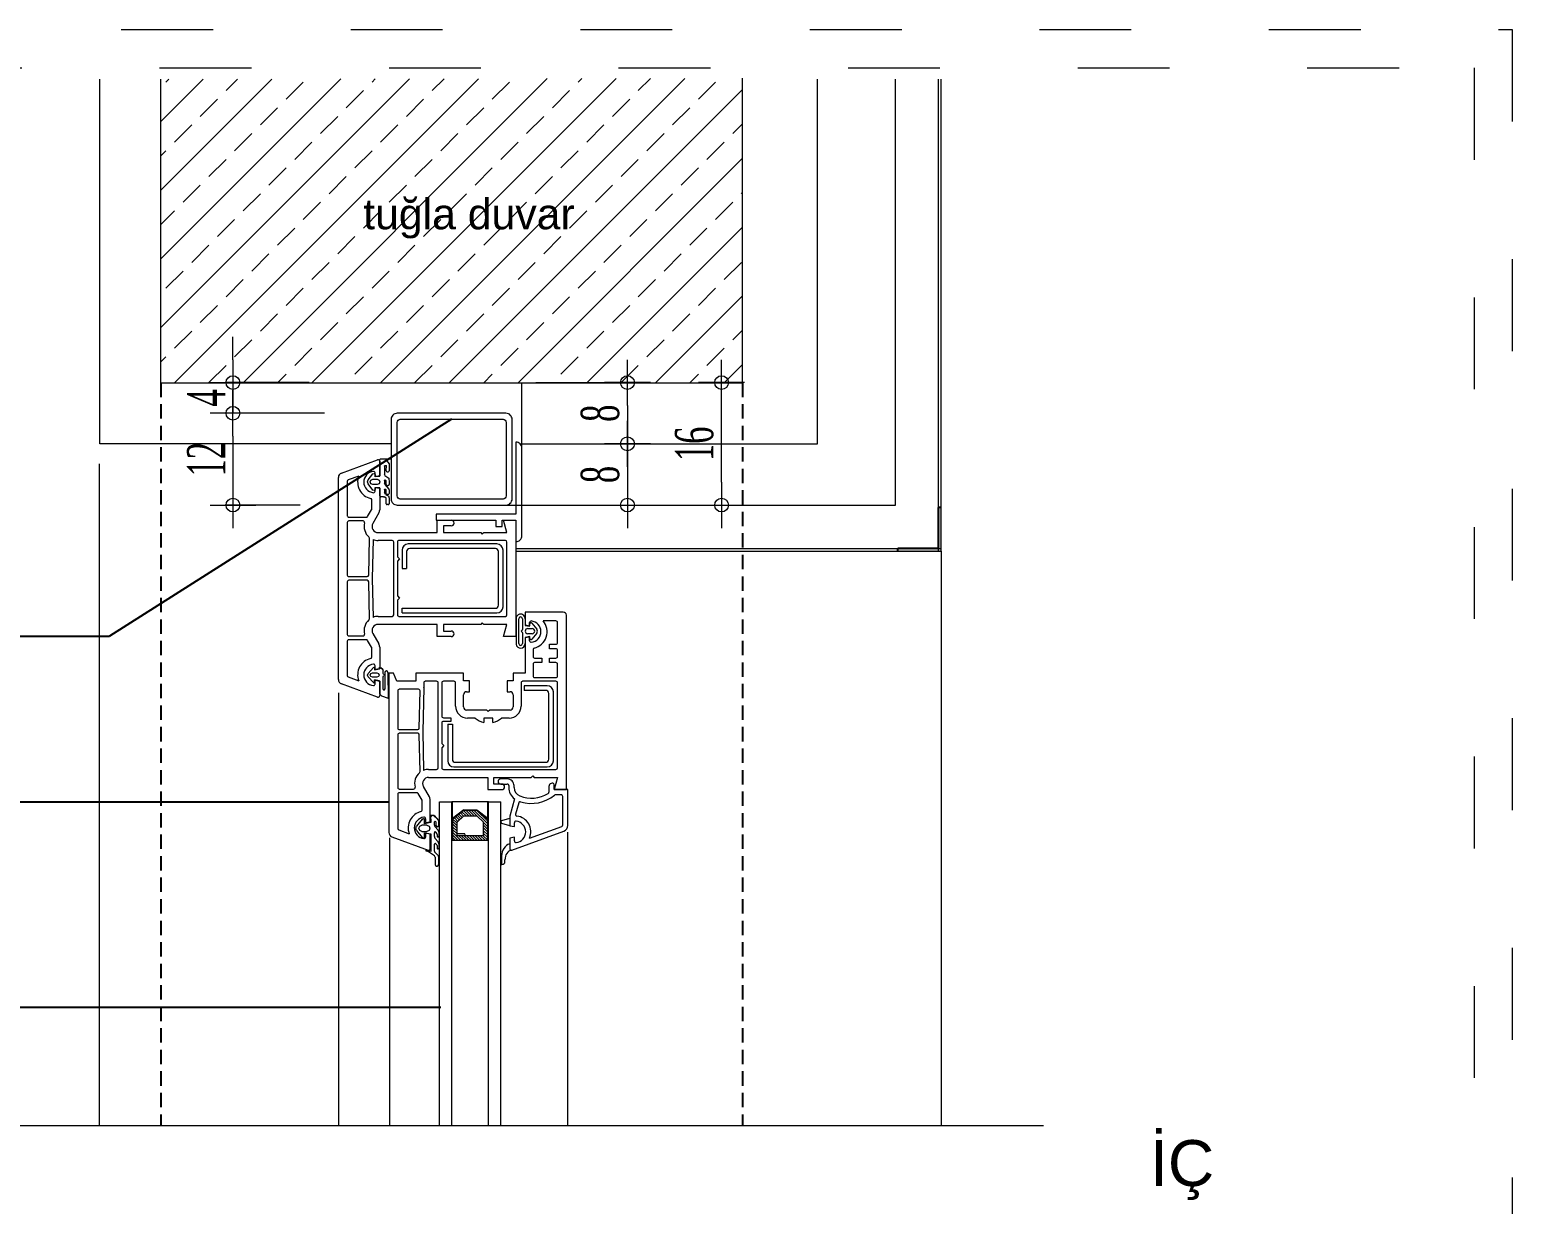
# Model space of a CAD drawing. Extents: x 775040 to 808375, y 4159409 to 4163651.
# Drawn here: x 807001.9 to 807195.7, y 4160731 to 4160884.6 of the extents above; entities that cross this region are included whole.
import ezdxf

# ---------------------------------------------------------------- set-up
doc = ezdxf.new("R2010")
doc.units = 0
doc.header["$MEASUREMENT"] = 0
doc.header["$PDMODE"] = 3
for name, pattern in [('ACAD_ISO03W100', [30, 12, -18]), ('DASHED2', [0.1875, 0.125, -0.0625]), ('DUZ', [500, 500])]:
    doc.linetypes.add(name, pattern=pattern)
doc.layers.get('0').update_dxf_attribs({"linetype": 'DUZ'})
for name, color, linetype, lineweight in [('020-05', 2, 'Continuous', 20), ('05-DIM', 142, 'Continuous', 20), ('BETON', 5, 'Continuous', 20), ('duvar', 7, 'Continuous', 25), ('GOR-010', 2, 'Continuous', 20), ('HATCH', 144, 'Continuous', 20), ('IZOLAS2', 6, 'Continuous', 20), ('IZOLATION', 141, 'Continuous', 20), ('İÇ OLÇU', 31, 'Continuous', 18), ('KESIK020-05', 2, 'Continuous', 20), ('PENCERE-05', 2, 'Continuous', 20), ('tarama2', 8, 'Continuous', 20), ('Z_çerçeve', 44, 'Continuous', 5)]:
    doc.layers.add(name, color=color, linetype=linetype, lineweight=lineweight)
doc.layers.add('hidden', color=4, linetype='DASHED2')
doc.layers.add('YAZI', color=3, linetype='Continuous')
doc.styles.add('açılım1', font='arial.ttf')
doc.styles.add('DIN', font='times.ttf', dxfattribs={"width": 0.6})
doc.linetypes.add('BATTING', pattern='A,0.0001,-0.1,[134,ltypeshp.shx,S=0.1,R=0,X=-0.1,Y=0],-0.2,[134,ltypeshp.shx,S=0.1,R=180,X=0.1,Y=0],-0.1', length=0.4001)
doc.dimstyles.new('20', dxfattribs={"dimtxt": 4, "dimasz": 5, "dimexe": 0.03, "dimexo": 0, "dimgap": 0, "dimtad": 0, "dimdec": 0, "dimlfac": 100, "dimzin": 9, "dimdsep": 46, "dimtxsty": 'DIN', "dimblk": 'NOKTA', "dimcen": 0, "dimclrt": 2, "dimadec": 0, "dimazin": 0, "dimtm": 0.1, "dimtfac": 2, "dimtdec": 0, "dimtix": 1, "dimtmove": 2, "dimatfit": 3, "dimldrblk": 'NOKTA', "dimfxl": 0, "dimtvp": 0.7, "dimtolj": 1, "dimtzin": 9, "dimarcsym": 0})

# ---------------------------------------------------------------- blocks, each defined once
blk = doc.blocks.new('NOKTA')
for p, q in [((0, -1), (0, 1)), ((-1, 0), (1, 0))]:
    blk.add_line(p, q)
blk.add_circle((0, 0), 0.3)
blk = doc.blocks.new('*D27')
at = {"layer": '05-DIM', "color": 0, "lineweight": -2, "transparency": 16777216}
for p, q in [((64866.49, -4427.83), (64867.08, -4427.83)), ((64866.08, -4440.83), (64866.08, -4430.83)), ((64836.66, -4443.83), (64867.08, -4443.83))]:
    blk.add_line(p, q, dxfattribs=at)
at = {"layer": 'Defpoints', "color": 0, "transparency": 16777216}
for p in [(64861.49, -4427.83), (64866.08, -4427.83), (64831.66, -4443.83)]:
    blk.add_point(p, dxfattribs=at)
at = {"layer": '05-DIM', "color": 0, "lineweight": -2, "transparency": 16777216, "xscale": 3, "yscale": 3, "zscale": 3}
for p, rotation in [((64866.08, -4427.83), 90), ((64866.08, -4443.83), 270)]:
    blk.add_blockref('NOKTA', p, dxfattribs=dict(at, rotation=rotation))
at = {"layer": '05-DIM', "color": 45, "transparency": 16777216, "insert": (64862.52, -4435.83), "char_height": 5, "attachment_point": 5, "rotation": 90, "style": 'DIN'}
blk.add_mtext('\\A1;16', dxfattribs=at)
blk = doc.blocks.new('*D28')
at = {"layer": '05-DIM', "color": 0, "lineweight": -2, "transparency": 16777216}
for p, q in [((64802.22, -4424.83), (64802.22, -4421.83)), ((64812.18, -4427.83), (64801.22, -4427.83)), ((64802.22, -4427.83), (64802.22, -4431.83)), ((64812.18, -4431.83), (64801.22, -4431.83)), ((64802.22, -4434.83), (64802.22, -4437.83))]:
    blk.add_line(p, q, dxfattribs=at)
at = {"layer": 'Defpoints', "color": 0, "transparency": 16777216}
for p in [(64817.18, -4427.83), (64802.22, -4431.83), (64817.18, -4431.83)]:
    blk.add_point(p, dxfattribs=at)
at = {"layer": '05-DIM', "color": 0, "lineweight": -2, "transparency": 16777216, "xscale": 3, "yscale": 3, "zscale": 3}
for p, rotation in [((64802.22, -4427.83), 270), ((64802.22, -4431.83), 90)]:
    blk.add_blockref('NOKTA', p, dxfattribs=dict(at, rotation=rotation))
at = {"layer": '05-DIM', "color": 45, "transparency": 16777216, "insert": (64798.72, -4429.83), "char_height": 5, "attachment_point": 5, "rotation": 90, "style": 'DIN'}
blk.add_mtext('\\A1;4', dxfattribs=at)
blk = doc.blocks.new('*D29')
at = {"layer": '05-DIM', "color": 0, "lineweight": -2, "transparency": 16777216}
for p, q in [((64814.18, -4431.83), (64801.22, -4431.83)), ((64802.22, -4434.83), (64802.22, -4440.83)), ((64811, -4443.83), (64801.22, -4443.83))]:
    blk.add_line(p, q, dxfattribs=at)
at = {"layer": 'Defpoints', "color": 0, "transparency": 16777216}
for p in [(64819.18, -4431.83), (64802.22, -4443.83), (64816, -4443.83)]:
    blk.add_point(p, dxfattribs=at)
at = {"layer": '05-DIM', "color": 0, "lineweight": -2, "transparency": 16777216, "xscale": 3, "yscale": 3, "zscale": 3}
for p, rotation in [((64802.22, -4431.83), 90), ((64802.22, -4443.83), 270)]:
    blk.add_blockref('NOKTA', p, dxfattribs=dict(at, rotation=rotation))
at = {"layer": '05-DIM', "color": 45, "transparency": 16777216, "insert": (64798.72, -4437.83), "char_height": 5, "attachment_point": 5, "rotation": 90, "style": 'DIN'}
blk.add_mtext('\\A1;12', dxfattribs=at)
blk = doc.blocks.new('*D30')
at = {"layer": '05-DIM', "color": 0, "lineweight": -2, "transparency": 16777216}
for p, q in [((64848.25, -4435.83), (64854.78, -4435.83)), ((64853.78, -4438.83), (64853.78, -4440.83)), ((64842.9, -4443.83), (64854.78, -4443.83))]:
    blk.add_line(p, q, dxfattribs=at)
at = {"layer": 'Defpoints', "color": 0, "transparency": 16777216}
for p in [(64843.25, -4435.83), (64837.9, -4443.83), (64853.78, -4443.83)]:
    blk.add_point(p, dxfattribs=at)
at = {"layer": '05-DIM', "color": 0, "lineweight": -2, "transparency": 16777216, "xscale": 3, "yscale": 3, "zscale": 3}
for p, rotation in [((64853.78, -4435.83), 90), ((64853.78, -4443.83), 270)]:
    blk.add_blockref('NOKTA', p, dxfattribs=dict(at, rotation=rotation))
at = {"layer": '05-DIM', "color": 45, "transparency": 16777216, "insert": (64850.22, -4439.83), "char_height": 5, "attachment_point": 5, "rotation": 90, "style": 'DIN'}
blk.add_mtext('\\A1;8', dxfattribs=at)
blk = doc.blocks.new('*D31')
at = {"layer": '05-DIM', "color": 0, "lineweight": -2, "transparency": 16777216}
for p, q in [((64841.81, -4427.83), (64854.78, -4427.83)), ((64853.78, -4430.83), (64853.78, -4432.83)), ((64848.25, -4435.83), (64854.78, -4435.83))]:
    blk.add_line(p, q, dxfattribs=at)
at = {"layer": 'Defpoints', "color": 0, "transparency": 16777216}
for p in [(64836.81, -4427.83), (64843.25, -4435.83), (64853.78, -4435.83)]:
    blk.add_point(p, dxfattribs=at)
at = {"layer": '05-DIM', "color": 0, "lineweight": -2, "transparency": 16777216, "xscale": 3, "yscale": 3, "zscale": 3}
for p, rotation in [((64853.78, -4427.83), 90), ((64853.78, -4435.83), 270)]:
    blk.add_blockref('NOKTA', p, dxfattribs=dict(at, rotation=rotation))
at = {"layer": '05-DIM', "color": 45, "transparency": 16777216, "insert": (64850.22, -4431.83), "char_height": 5, "attachment_point": 5, "rotation": 90, "style": 'DIN'}
blk.add_mtext('\\A1;8', dxfattribs=at)
blk = doc.blocks.new('ETHYT')
at = {"layer": 'HATCH'}
h = blk.add_hatch(dxfattribs=at)
h.set_pattern_fill('ANSI33', color=256, style=0)
h.set_pattern_definition([(45, (61204.957, -3886.6756), (-4.490128, 4.490128), []), (45, (61209.4474, -3886.6756), (-4.490128, 4.490128), [3.175, -1.5875])])
h.paths.add_polyline_path([(64792.801, -4388.179), (64792.801, -4427.833), (64868.801, -4427.833), (64868.801, -4388.047)])
h.paths.add_polyline_path([(64794.467, -4433.583), (64794.467, -4426.083), (64801.967, -4426.083), (64801.967, -4433.583)], flags=9)
h.paths.add_polyline_path([(64817.946, -4410.256), (64848.259, -4410.256), (64848.259, -4402.492), (64817.946, -4402.492)], flags=24)
at = {"layer": 'tarama2'}
blk.add_hatch(color=256, dxfattribs=at).paths.add_polyline_path([(64889.101, -4449.833), (64889.101, -4449.491), (64894.417, -4449.491), (64894.417, -4444.133), (64894.801, -4444.133), (64894.801, -4449.833)])
blk.add_line((64839.996, -4443.833), (64839.996, -4427.833))
at = {"color": 23}
for points in [[(64837.905, -4431.833), (64823.697, -4431.833, 0.4142136), (64822.897, -4432.633), (64822.897, -4443.033, 0.4142136), (64823.697, -4443.833), (64837.905, -4443.833, 0.4142136), (64838.705, -4443.033), (64838.705, -4432.633, 0.4142136)], [(64837.914, -4442.642, -0.4142136), (64837.514, -4443.042), (64824.087, -4443.042, -0.4142136), (64823.687, -4442.642), (64823.687, -4433.023, -0.4142136), (64824.087, -4432.623), (64837.514, -4432.623, -0.4142136), (64837.914, -4433.023)]]:
    blk.add_lwpolyline(points, format="xyb", close=True, dxfattribs=at)
at = {"layer": '020-05'}
for p, q in [((64784.744, -4438.419), (64784.744, -4524.909)), ((64894.801, -4449.833), (64894.801, -4524.909)), ((64815.995, -4468.369), (64815.995, -4524.909)), ((64822.705, -4524.909), (64822.705, -4487.322)), ((64845.996, -4524.909), (64845.996, -4486.566))]:
    blk.add_line(p, q, dxfattribs=at)
at = {"layer": 'BETON'}
for p, q in [((64792.801, -4427.833), (64792.801, -4388.179)), ((64868.801, -4427.833), (64868.801, -4388.047)), ((64792.801, -4427.833), (64868.801, -4427.833))]:
    blk.add_line(p, q, dxfattribs=at)
at = {"layer": 'duvar'}
for p, q in [((64894.417, -4449.491), (64894.417, -4444.133)), ((64894.801, -4444.133), (64894.417, -4444.133)), ((64894.417, -4449.491), (64889.101, -4449.491)), ((64889.101, -4449.833), (64889.101, -4449.491))]:
    blk.add_line(p, q, dxfattribs=at)
at = {"layer": 'GOR-010'}
for p, q in [((64894.417, -4449.833), (64894.417, -4388.179)), ((64894.801, -4449.833), (64894.801, -4388.179)), ((64839.195, -4449.491), (64894.801, -4449.491)), ((64839.195, -4449.833), (64894.801, -4449.833))]:
    blk.add_line(p, q, dxfattribs=at)
at = {"layer": 'hidden', "ltscale": 15}
for p, q in [((64792.801, -4427.833), (64792.801, -4524.909)), ((64868.801, -4427.833), (64868.801, -4524.909))]:
    blk.add_line(p, q, dxfattribs=at)
at = {"layer": 'IZOLAS2'}
for p, q in [((64888.801, -4443.833), (64888.801, -4388.179)), ((64839.996, -4443.833), (64886.801, -4443.833)), ((64886.801, -4443.833), (64888.801, -4443.833))]:
    blk.add_line(p, q, dxfattribs=at)
at = {"layer": 'IZOLATION', "linetype": 'BATTING', "ltscale": 200}
for p, q in [((64784.801, -4435.833), (64784.801, -4388.179)), ((64822.897, -4435.833), (64784.801, -4435.833))]:
    blk.add_line(p, q, dxfattribs=at)
at = {"layer": 'IZOLATION', "linetype": 'BATTING', "ltscale": 0.25}
blk.add_line((64878.598, -4435.833), (64878.598, -4388.179), dxfattribs=at)
at = {"layer": 'IZOLATION', "linetype": 'BATTING', "ltscale": 0.2}
blk.add_line((64839.996, -4435.833), (64878.598, -4435.833), dxfattribs=at)
at = {"layer": 'KESIK020-05'}
blk.add_line((64766.592, -4524.909), (64908.137, -4524.909), dxfattribs=at)
at = {"layer": 'PENCERE-05'}
for p, q in [((64839.195, -4435.61), (64839.195, -4445.02)), ((64839.996, -4447.823), (64839.996, -4436.411)), ((64816.39, -4439.642), (64821.127, -4437.918)), ((64821.395, -4438.106), (64821.395, -4440.015)), ((64821.415, -4438.283), (64821.415, -4437.885)), ((64821.415, -4440.058), (64821.415, -4438.283)), ((64821.495, -4437.805), (64822.108, -4437.805)), ((64822.026, -4438.733), (64822.045, -4438.681)), ((64822.026, -4438.733), (64822.026, -4439.884)), ((64822.045, -4438.681), (64822.093, -4438.654)), ((64822.093, -4438.654), (64822.268, -4438.662)), ((64822.108, -4437.805), (64822.614, -4438.462)), ((64822.108, -4437.805), (64822.897, -4437.805)), ((64822.247, -4439.345), (64822.268, -4438.662)), ((64822.368, -4439.465), (64822.513, -4439.465)), ((64822.614, -4438.462), (64822.633, -4439.345)), ((64815.995, -4466.635), (64815.995, -4440.206)), ((64817.155, -4440.738), (64817.155, -4445.221)), ((64818.654, -4440.053), (64817.287, -4440.55)), ((64819.788, -4440.809), (64819.884, -4440.548)), ((64819.884, -4441.071), (64819.788, -4440.809)), ((64819.884, -4440.548), (64820.518, -4439.749)), ((64820.518, -4441.87), (64819.884, -4441.071)), ((64820.155, -4440.809), (64820.255, -4440.564)), ((64820.255, -4441.053), (64820.155, -4440.809)), ((64820.255, -4440.564), (64820.501, -4440.464)), ((64820.501, -4441.155), (64820.255, -4441.053)), ((64820.501, -4440.464), (64821.071, -4440.464)), ((64821.071, -4441.155), (64820.501, -4441.155)), ((64820.518, -4439.749), (64820.633, -4439.691)), ((64820.633, -4439.691), (64820.754, -4439.734)), ((64820.754, -4439.734), (64820.806, -4439.853)), ((64820.795, -4440.121), (64820.795, -4439.627)), ((64821.395, -4440.015), (64820.795, -4440.121)), ((64820.806, -4439.853), (64820.806, -4440.058)), ((64820.806, -4440.058), (64821.415, -4440.058)), ((64821.071, -4440.464), (64821.315, -4440.564)), ((64821.315, -4441.053), (64821.071, -4441.155)), ((64821.315, -4440.564), (64821.415, -4440.809)), ((64821.415, -4440.809), (64821.315, -4441.053)), ((64822.055, -4439.947), (64822.026, -4439.884)), ((64822.026, -4440.631), (64822.045, -4440.579)), ((64822.026, -4440.631), (64822.026, -4441.063)), ((64822.055, -4441.126), (64822.026, -4441.063)), ((64822.045, -4440.579), (64822.093, -4440.552)), ((64822.055, -4439.947), (64822.604, -4440.331)), ((64822.055, -4441.126), (64822.604, -4441.767)), ((64822.093, -4440.552), (64822.147, -4440.56)), ((64822.208, -4440.619), (64822.147, -4440.562)), ((64822.247, -4441.13), (64822.247, -4440.707)), ((64822.368, -4441.251), (64822.513, -4441.251)), ((64822.621, -4441.184), (64822.567, -4441.238)), ((64822.633, -4440.667), (64822.633, -4441.13)), ((64820.355, -4444.342), (64820.355, -4443.154)), ((64820.633, -4441.926), (64820.518, -4441.87)), ((64820.754, -4441.883), (64820.633, -4441.926)), ((64820.806, -4441.764), (64820.754, -4441.883)), ((64820.795, -4442.015), (64820.795, -4441.521)), ((64820.795, -4441.521), (64821.395, -4441.626)), ((64821.415, -4441.561), (64820.806, -4441.561)), ((64820.806, -4441.561), (64820.806, -4441.764)), ((64821.395, -4441.626), (64821.395, -4444.46)), ((64821.415, -4442.638), (64821.415, -4441.561)), ((64821.909, -4442.767), (64821.529, -4442.767)), ((64821.909, -4442.767), (64821.972, -4442.765)), ((64822.193, -4442.904), (64821.972, -4442.765)), ((64822.026, -4441.812), (64822.045, -4441.76)), ((64822.026, -4441.812), (64822.026, -4442.168)), ((64822.16, -4442.454), (64822.026, -4442.168)), ((64822.045, -4441.76), (64822.093, -4441.733)), ((64822.093, -4441.733), (64822.147, -4441.741)), ((64822.208, -4441.797), (64822.147, -4441.741)), ((64822.16, -4442.454), (64822.599, -4442.676)), ((64822.247, -4442.365), (64822.247, -4441.886)), ((64822.247, -4442.352), (64822.36, -4442.464)), ((64822.253, -4443.654), (64822.253, -4443.008)), ((64822.473, -4442.465), (64822.363, -4442.465)), ((64822.543, -4442.647), (64822.606, -4442.71)), ((64822.633, -4441.845), (64822.633, -4442.304)), ((64822.633, -4442.865), (64822.633, -4443.654)), ((64819.821, -4445.321), (64820.328, -4444.442)), ((64821.288, -4444.86), (64820.502, -4446.221)), ((64822.513, -4443.774), (64822.373, -4443.774)), ((64839.195, -4445.02), (64828.785, -4445.02)), ((64828.785, -4445.02), (64828.785, -4445.821)), ((64817.155, -4446.101), (64817.155, -4452.981)), ((64817.355, -4445.421), (64819.648, -4445.421)), ((64819.222, -4445.901), (64817.355, -4445.901)), ((64828.785, -4445.821), (64836.593, -4445.821)), ((64828.915, -4445.821), (64830.755, -4445.821)), ((64828.915, -4447.421), (64828.915, -4445.821)), ((64830.755, -4446.541), (64829.715, -4446.541)), ((64829.715, -4446.541), (64829.715, -4447.421)), ((64836.593, -4445.821), (64836.593, -4446.621)), ((64836.593, -4446.621), (64837.393, -4446.621)), ((64837.393, -4445.821), (64839.195, -4445.821)), ((64837.393, -4446.621), (64837.393, -4445.821)), ((64838.024, -4447.421), (64837.595, -4445.821)), ((64837.595, -4445.821), (64839.195, -4445.821)), ((64839.195, -4445.821), (64839.195, -4448.623)), ((64839.195, -4445.821), (64839.195, -4461.021)), ((64819.963, -4452.984), (64820.047, -4448.155)), ((64820.524, -4448.334), (64820.435, -4453.421)), ((64821.195, -4447.421), (64828.915, -4447.421)), ((64823.035, -4448.461), (64821.195, -4448.461)), ((64823.235, -4458.181), (64823.235, -4448.661)), ((64823.715, -4448.661), (64823.715, -4450.581)), ((64837.835, -4448.461), (64823.915, -4448.461)), ((64836.717, -4448.913), (64825.117, -4448.913)), ((64829.715, -4447.421), (64834.595, -4447.421)), ((64834.595, -4447.421), (64834.795, -4447.621)), ((64834.795, -4447.621), (64834.995, -4447.421)), ((64834.995, -4447.421), (64838.024, -4447.421)), ((64838.035, -4458.18), (64838.035, -4448.661)), ((64823.715, -4450.581), (64823.995, -4450.861)), ((64823.995, -4450.861), (64823.715, -4451.141)), ((64823.715, -4451.141), (64823.715, -4455.7)), ((64824.317, -4449.713), (64824.317, -4452.113)), ((64824.917, -4449.913), (64824.917, -4452.113)), ((64836.517, -4449.513), (64825.317, -4449.513)), ((64836.917, -4456.913), (64836.917, -4449.913)), ((64837.517, -4457.113), (64837.517, -4449.713)), ((64824.317, -4452.113), (64824.917, -4452.113)), ((64817.155, -4453.861), (64817.155, -4460.74)), ((64817.355, -4453.181), (64819.763, -4453.181)), ((64819.763, -4453.661), (64817.355, -4453.661)), ((64820.047, -4458.686), (64819.963, -4453.857)), ((64820.435, -4453.421), (64820.524, -4458.507)), ((64823.715, -4455.7), (64823.995, -4455.98)), ((64823.995, -4455.98), (64823.715, -4456.26)), ((64823.715, -4456.26), (64823.715, -4458.181)), ((64821.195, -4458.381), (64823.035, -4458.381)), ((64823.915, -4458.381), (64837.835, -4458.38)), ((64824.317, -4457.313), (64836.517, -4457.313)), ((64824.317, -4457.913), (64824.317, -4457.313)), ((64824.317, -4457.913), (64836.717, -4457.913)), ((64839.22, -4458.682), (64839.22, -4462.002)), ((64839.576, -4461.931), (64839.576, -4458.682)), ((64840.057, -4458.682), (64840.057, -4460.075)), ((64845.396, -4457.818), (64840.396, -4457.818)), ((64840.396, -4457.818), (64840.396, -4459.566)), ((64840.41, -4458.682), (64840.41, -4459.476)), ((64845.796, -4481.018), (64845.796, -4458.218)), ((64820.502, -4460.621), (64821.288, -4461.981)), ((64828.915, -4459.421), (64821.195, -4459.421)), ((64828.915, -4461.021), (64828.915, -4459.421)), ((64834.595, -4459.42), (64829.715, -4459.42)), ((64829.715, -4459.42), (64829.715, -4460.3)), ((64829.715, -4460.3), (64830.755, -4460.301)), ((64834.795, -4459.22), (64834.595, -4459.42)), ((64834.995, -4459.42), (64834.795, -4459.22)), ((64838.024, -4459.42), (64834.995, -4459.42)), ((64837.595, -4461.021), (64838.024, -4459.42)), ((64839.997, -4460.179), (64839.957, -4460.203)), ((64839.957, -4460.411), (64839.997, -4460.434)), ((64840.057, -4460.538), (64840.057, -4460.567)), ((64840.057, -4460.567), (64840.057, -4461.931)), ((64840.396, -4459.566), (64840.996, -4459.672)), ((64840.41, -4459.476), (64841.018, -4459.633)), ((64840.758, -4459.966), (64841.318, -4459.966)), ((64841.318, -4460.647), (64840.758, -4460.647)), ((64840.996, -4459.672), (64840.996, -4459.178)), ((64841.018, -4459.633), (64841.018, -4459.366)), ((64841.301, -4459.263), (64841.925, -4460.049)), ((64841.925, -4460.564), (64841.301, -4461.35)), ((64844.436, -4458.978), (64842.778, -4458.978)), ((64844.636, -4461.818), (64844.636, -4459.178)), ((64817.155, -4461.62), (64817.155, -4466.103)), ((64817.355, -4460.94), (64819.222, -4460.94)), ((64819.648, -4461.42), (64817.355, -4461.42)), ((64820.328, -4462.399), (64819.821, -4461.52)), ((64820.355, -4463.687), (64820.355, -4462.499)), ((64821.395, -4462.381), (64821.395, -4465.215)), ((64830.755, -4461.021), (64828.915, -4461.021)), ((64839.195, -4461.021), (64837.595, -4461.021)), ((64840.996, -4461.072), (64840.396, -4461.178)), ((64840.396, -4461.178), (64840.396, -4465.818)), ((64841.018, -4460.985), (64840.417, -4461.148)), ((64840.417, -4461.148), (64840.417, -4461.931)), ((64840.996, -4461.566), (64840.996, -4461.072)), ((64841.018, -4461.248), (64841.018, -4460.985)), ((64841.436, -4462.706), (64841.436, -4463.618)), ((64843.596, -4462.018), (64844.436, -4462.018)), ((64843.596, -4462.618), (64843.596, -4462.018)), ((64844.436, -4462.618), (64843.596, -4462.618)), ((64844.636, -4463.618), (64844.636, -4462.818)), ((64841.436, -4464.618), (64841.436, -4466.178)), ((64841.636, -4463.818), (64842.596, -4463.818)), ((64842.596, -4464.418), (64841.636, -4464.418)), ((64842.596, -4463.818), (64842.596, -4464.418)), ((64843.596, -4463.818), (64844.436, -4463.818)), ((64843.596, -4464.418), (64843.596, -4463.818)), ((64844.436, -4464.418), (64843.596, -4464.418)), ((64844.636, -4466.178), (64844.636, -4464.618)), ((64817.287, -4466.291), (64818.654, -4466.788)), ((64819.793, -4466.041), (64819.888, -4465.823)), ((64819.888, -4466.263), (64819.793, -4466.041)), ((64819.888, -4465.823), (64820.578, -4465.057)), ((64820.578, -4467.025), (64819.888, -4466.263)), ((64820.146, -4466.041), (64820.241, -4465.839)), ((64820.241, -4466.248), (64820.146, -4466.041)), ((64820.241, -4465.839), (64820.476, -4465.751)), ((64820.476, -4466.33), (64820.241, -4466.248)), ((64820.476, -4465.751), (64821.018, -4465.751)), ((64821.018, -4466.33), (64820.476, -4466.33)), ((64820.717, -4465.111), (64820.717, -4465.238)), ((64820.717, -4465.238), (64820.717, -4465.367)), ((64820.717, -4465.367), (64821.386, -4465.244)), ((64820.718, -4466.971), (64820.718, -4466.689)), ((64821.372, -4466.794), (64820.718, -4466.689)), ((64820.795, -4465.321), (64820.795, -4464.827)), ((64821.395, -4465.215), (64820.795, -4465.321)), ((64821.018, -4465.751), (64821.253, -4465.839)), ((64821.253, -4466.248), (64821.018, -4466.33)), ((64821.253, -4465.839), (64821.347, -4466.041)), ((64821.347, -4466.041), (64821.253, -4466.248)), ((64821.386, -4465.244), (64821.386, -4465.03)), ((64821.386, -4465.102), (64821.447, -4465.048)), ((64821.786, -4465.304), (64821.542, -4465.089)), ((64821.855, -4465.844), (64821.855, -4465.444)), ((64821.914, -4465.932), (64821.855, -4465.844)), ((64821.855, -4466.237), (64821.914, -4466.149)), ((64821.855, -4467.909), (64821.855, -4466.237)), ((64821.914, -4465.932), (64822.002, -4466.004)), ((64821.949, -4465.953), (64821.914, -4465.932)), ((64821.914, -4466.149), (64821.949, -4466.129)), ((64822.002, -4466.077), (64821.949, -4466.129)), ((64822.002, -4466.004), (64822.002, -4466.077)), ((64822.064, -4465.708), (64822.062, -4467.909)), ((64822.482, -4465.708), (64822.501, -4469.065)), ((64822.596, -4465.818), (64822.596, -4486.632)), ((64823.196, -4465.818), (64822.596, -4465.818)), ((64823.636, -4466.858), (64823.196, -4465.818)), ((64832.356, -4465.818), (64826.116, -4465.818)), ((64826.116, -4465.818), (64826.116, -4466.858)), ((64832.356, -4466.818), (64832.356, -4465.818)), ((64840.396, -4465.818), (64838.836, -4465.818)), ((64838.836, -4465.818), (64838.836, -4466.818)), ((64841.636, -4466.378), (64844.436, -4466.378)), ((64821.127, -4468.923), (64816.39, -4467.199)), ((64820.795, -4466.721), (64821.395, -4466.826)), ((64820.795, -4467.215), (64820.795, -4466.721)), ((64821.372, -4466.794), (64821.372, -4468.366)), ((64821.395, -4466.826), (64821.395, -4468.735)), ((64821.92, -4468.054), (64821.855, -4467.909)), ((64821.92, -4468.054), (64822.062, -4467.909)), ((64826.116, -4466.858), (64823.636, -4466.858)), ((64823.756, -4468.098), (64823.756, -4472.978)), ((64826.468, -4467.898), (64823.956, -4467.898)), ((64826.566, -4472.982), (64826.668, -4468.102)), ((64827.156, -4467.696), (64827.037, -4473.418)), ((64827.156, -4467.058), (64827.156, -4467.692)), ((64828.836, -4466.858), (64827.356, -4466.858)), ((64829.036, -4478.178), (64829.036, -4467.058)), ((64829.516, -4467.058), (64829.516, -4471.418)), ((64831.116, -4466.858), (64829.716, -4466.858)), ((64831.316, -4470.098), (64831.316, -4467.058)), ((64833.156, -4466.818), (64832.356, -4466.818)), ((64832.356, -4470.218), (64832.356, -4468.618)), ((64832.756, -4468.218), (64833.156, -4468.218)), ((64833.156, -4468.218), (64833.156, -4466.818)), ((64838.036, -4466.818), (64838.036, -4468.218)), ((64838.836, -4466.818), (64838.036, -4466.818)), ((64838.036, -4468.218), (64838.436, -4468.218)), ((64838.836, -4468.618), (64838.836, -4470.218)), ((64839.876, -4467.058), (64839.876, -4470.098)), ((64844.436, -4466.858), (64840.076, -4466.858)), ((64840.293, -4467.448), (64840.293, -4468.048)), ((64843.293, -4467.448), (64840.293, -4467.448)), ((64843.093, -4468.048), (64840.293, -4468.048)), ((64843.493, -4477.048), (64843.493, -4468.448)), ((64844.093, -4477.248), (64844.093, -4468.248)), ((64844.636, -4478.178), (64844.636, -4467.058)), ((64821.632, -4468.741), (64822.501, -4469.065)), ((64829.516, -4472.298), (64829.516, -4474.978)), ((64829.716, -4471.618), (64830.716, -4471.618)), ((64830.716, -4472.098), (64829.716, -4472.098)), ((64830.293, -4472.448), (64830.293, -4477.248)), ((64830.293, -4472.448), (64830.893, -4472.448)), ((64830.716, -4471.618), (64830.716, -4472.098)), ((64830.893, -4472.448), (64830.893, -4477.048)), ((64835.396, -4470.618), (64832.756, -4470.618)), ((64833.896, -4471.658), (64832.876, -4471.658)), ((64834.996, -4471.658), (64834.996, -4472.258)), ((64836.196, -4471.658), (64834.996, -4471.658)), ((64835.596, -4470.818), (64835.396, -4470.618)), ((64835.796, -4470.618), (64835.596, -4470.818)), ((64838.436, -4470.618), (64835.796, -4470.618)), ((64836.196, -4472.258), (64836.196, -4471.658)), ((64838.316, -4471.658), (64837.296, -4471.658)), ((64823.756, -4473.858), (64823.756, -4480.737)), ((64823.956, -4473.178), (64826.366, -4473.178)), ((64826.366, -4473.658), (64823.956, -4473.658)), ((64826.666, -4478.667), (64826.566, -4473.854)), ((64827.037, -4473.418), (64827.143, -4478.498)), ((64829.516, -4474.978), (64829.796, -4475.258)), ((64829.796, -4475.258), (64829.516, -4475.538)), ((64829.516, -4475.538), (64829.516, -4478.178)), ((64831.093, -4478.048), (64843.293, -4478.048)), ((64831.293, -4477.448), (64843.093, -4477.448)), ((64827.796, -4478.378), (64828.836, -4478.378)), ((64827.796, -4479.418), (64835.516, -4479.418)), ((64829.716, -4478.378), (64844.436, -4478.378)), ((64835.516, -4479.418), (64835.516, -4481.018)), ((64836.316, -4479.417), (64841.196, -4479.417)), ((64836.316, -4480.298), (64836.316, -4479.417)), ((64838.075, -4479.619), (64837.215, -4479.619)), ((64841.196, -4479.417), (64841.396, -4479.217)), ((64841.396, -4479.217), (64841.596, -4479.417)), ((64841.596, -4479.417), (64844.625, -4479.417)), ((64843.938, -4480.177), (64843.799, -4480.219)), ((64844.625, -4479.417), (64844.196, -4481.018)), ((64823.756, -4481.617), (64823.756, -4486.1)), ((64823.956, -4480.937), (64825.824, -4480.937)), ((64826.249, -4481.417), (64823.956, -4481.417)), ((64826.93, -4482.397), (64826.422, -4481.517)), ((64827.889, -4481.979), (64827.104, -4480.618)), ((64835.516, -4481.018), (64837.356, -4481.018)), ((64837.356, -4480.298), (64836.316, -4480.298)), ((64837.215, -4480.299), (64838.075, -4480.299)), ((64838.275, -4480.499), (64838.275, -4480.731)), ((64838.955, -4480.731), (64838.955, -4480.499)), ((64843.516, -4480.602), (64843.516, -4481.341)), ((64844.196, -4481.018), (64844.196, -4480.368)), ((64845.996, -4481.018), (64844.196, -4481.018)), ((64844.196, -4481.018), (64845.796, -4481.018)), ((64845.116, -4481.698), (64844.39, -4481.698)), ((64845.316, -4485.636), (64845.316, -4481.898)), ((64845.996, -4485.692), (64845.996, -4481.018)), ((64826.956, -4483.684), (64826.956, -4482.497)), ((64827.996, -4485.212), (64827.996, -4482.379)), ((64829.22, -4524.909), (64829.22, -4482.634)), ((64829.22, -4482.634), (64830.822, -4482.634)), ((64835.627, -4482.634), (64830.822, -4482.634)), ((64830.822, -4484.879), (64830.822, -4482.634)), ((64832.365, -4483.741), (64830.916, -4484.901)), ((64830.919, -4484.802), (64830.919, -4482.634)), ((64832.381, -4483.638), (64830.919, -4484.802)), ((64831.954, -4484.07), (64832.361, -4484.477)), ((64832.151, -4483.913), (64832.696, -4484.459)), ((64832.347, -4483.756), (64833.05, -4484.459)), ((64834.093, -4483.741), (64832.365, -4483.741)), ((64832.381, -4483.638), (64834.101, -4483.638)), ((64832.687, -4483.741), (64833.404, -4484.459)), ((64833.041, -4483.741), (64833.758, -4484.459)), ((64833.395, -4483.741), (64834.282, -4484.629)), ((64833.748, -4483.741), (64835.515, -4485.508)), ((64835.515, -4484.876), (64834.093, -4483.741)), ((64834.101, -4483.638), (64835.516, -4484.767)), ((64834.138, -4483.777), (64835.515, -4485.154)), ((64835.516, -4484.767), (64835.516, -4482.634)), ((64835.627, -4482.634), (64837.228, -4482.634)), ((64835.627, -4484.856), (64835.627, -4482.634)), ((64837.228, -4524.909), (64837.228, -4482.634)), ((64839, -4482.215), (64838.396, -4484.466)), ((64839.562, -4482.743), (64839.165, -4484.224)), ((64826.112, -4486.076), (64826.221, -4485.779)), ((64826.221, -4486.374), (64826.112, -4486.076)), ((64826.946, -4484.865), (64826.221, -4485.779)), ((64826.527, -4486.076), (64826.64, -4485.796)), ((64826.64, -4486.353), (64826.527, -4486.076)), ((64827.103, -4484.813), (64826.547, -4485.368)), ((64826.64, -4485.796), (64826.921, -4485.683)), ((64827.57, -4485.683), (64826.921, -4485.683)), ((64826.946, -4484.865), (64827.076, -4484.803)), ((64827.076, -4484.803), (64827.21, -4484.853)), ((64827.21, -4484.853), (64827.268, -4484.983)), ((64827.268, -4485.468), (64827.268, -4484.983)), ((64828.066, -4485.335), (64827.268, -4485.468)), ((64827.396, -4484.824), (64827.396, -4485.318)), ((64827.396, -4485.318), (64827.996, -4485.212)), ((64827.57, -4485.683), (64827.847, -4485.796)), ((64827.847, -4485.796), (64827.968, -4486.076)), ((64827.968, -4486.076), (64827.847, -4486.353)), ((64828.497, -4484.385), (64828.058, -4484.385)), ((64828.058, -4484.385), (64828.066, -4485.335)), ((64828.239, -4484.385), (64828.06, -4484.563)), ((64828.446, -4484.385), (64828.955, -4484.894)), ((64828.497, -4484.385), (64829.08, -4485.032)), ((64828.558, -4485.245), (64828.583, -4485.174)), ((64828.558, -4485.643), (64828.558, -4485.245)), ((64828.592, -4485.816), (64829.036, -4486.319)), ((64828.754, -4485.24), (64828.697, -4485.175)), ((64828.754, -4485.24), (64828.754, -4485.724)), ((64828.915, -4485.885), (64828.919, -4485.885)), ((64829.08, -4485.032), (64829.08, -4485.724)), ((64830.822, -4524.909), (64830.822, -4484.879)), ((64830.916, -4484.901), (64830.916, -4487.634)), ((64830.916, -4485.156), (64831.506, -4485.745)), ((64830.916, -4485.51), (64831.506, -4486.099)), ((64830.916, -4485.863), (64831.506, -4486.453)), ((64830.971, -4484.857), (64831.506, -4485.392)), ((64831.168, -4484.699), (64831.63, -4485.162)), ((64831.364, -4484.542), (64831.813, -4484.991)), ((64831.506, -4485.279), (64832.381, -4484.459)), ((64831.506, -4486.999), (64831.506, -4485.279)), ((64831.561, -4484.385), (64831.996, -4484.82)), ((64831.757, -4484.227), (64832.178, -4484.648)), ((64832.381, -4484.459), (64834.101, -4484.459)), ((64834.976, -4485.279), (64834.101, -4484.459)), ((64834.976, -4486.999), (64834.976, -4485.279)), ((64834.976, -4485.322), (64835.515, -4485.862)), ((64834.976, -4485.676), (64835.515, -4486.216)), ((64834.976, -4486.03), (64835.515, -4486.57)), ((64835.515, -4487.634), (64835.515, -4484.876)), ((64835.627, -4524.909), (64835.627, -4484.856)), ((64837.344, -4485.042), (64838.396, -4484.738)), ((64838.396, -4485.732), (64837.344, -4485.429)), ((64838.396, -4484.466), (64838.396, -4485.732)), ((64838.396, -4485.732), (64838.996, -4485.838)), ((64838.996, -4485.838), (64838.996, -4485.344)), ((64840.991, -4487.35), (64845.185, -4485.824)), ((64822.991, -4487.196), (64827.728, -4488.92)), ((64823.888, -4486.288), (64825.255, -4486.786)), ((64826.221, -4486.374), (64826.946, -4487.283)), ((64826.921, -4486.471), (64826.64, -4486.353)), ((64826.921, -4486.471), (64827.57, -4486.471)), ((64827.076, -4487.35), (64826.946, -4487.283)), ((64827.21, -4487.3), (64827.076, -4487.35)), ((64827.268, -4487.166), (64827.21, -4487.3)), ((64827.268, -4487.166), (64827.268, -4486.67)), ((64827.268, -4486.67), (64828.095, -4486.796)), ((64827.396, -4486.718), (64827.396, -4487.212)), ((64827.996, -4486.824), (64827.396, -4486.718)), ((64827.847, -4486.353), (64827.57, -4486.471)), ((64827.996, -4488.732), (64827.996, -4486.824)), ((64828.095, -4486.796), (64828.095, -4488.112)), ((64828.558, -4487.137), (64828.558, -4486.643)), ((64828.592, -4487.342), (64829.037, -4487.846)), ((64828.697, -4486.52), (64828.634, -4486.512)), ((64828.783, -4486.606), (64828.697, -4486.52)), ((64828.9, -4486.889), (64828.9, -4487.112)), ((64828.98, -4487.192), (64829.056, -4487.192)), ((64829.136, -4486.585), (64829.136, -4487.112)), ((64830.916, -4486.217), (64831.506, -4486.807)), ((64830.916, -4486.571), (64831.979, -4487.634)), ((64830.916, -4486.925), (64831.625, -4487.634)), ((64830.916, -4487.279), (64831.271, -4487.634)), ((64830.916, -4487.633), (64830.917, -4487.634)), ((64830.916, -4487.634), (64835.515, -4487.634)), ((64831.506, -4486.999), (64834.976, -4486.999)), ((64831.698, -4486.999), (64832.333, -4487.634)), ((64832.052, -4486.999), (64832.687, -4487.634)), ((64832.406, -4486.999), (64833.041, -4487.634)), ((64832.76, -4486.999), (64833.395, -4487.634)), ((64833.113, -4486.999), (64833.749, -4487.634)), ((64833.467, -4486.999), (64834.102, -4487.634)), ((64833.821, -4486.999), (64834.456, -4487.634)), ((64834.175, -4486.999), (64834.81, -4487.634)), ((64834.529, -4486.999), (64835.164, -4487.634)), ((64834.883, -4486.999), (64835.515, -4487.631)), ((64834.976, -4486.384), (64835.515, -4486.924)), ((64834.976, -4486.738), (64835.515, -4487.277)), ((64838.996, -4487.238), (64838.396, -4487.344)), ((64838.396, -4487.344), (64838.396, -4488.732)), ((64838.665, -4488.92), (64845.47, -4486.443)), ((64838.996, -4487.732), (64838.996, -4487.238)), ((64827.441, -4488.979), (64827.448, -4488.958)), ((64828.095, -4489.091), (64827.501, -4488.934)), ((64828.095, -4488.112), (64828.095, -4489.091)), ((64828.558, -4489.063), (64828.558, -4488.147)), ((64828.619, -4489.208), (64829.03, -4489.614)), ((64828.627, -4489.838), (64828.627, -4490.807)), ((64828.697, -4488.046), (64828.634, -4488.038)), ((64828.833, -4488.188), (64828.697, -4488.046)), ((64828.888, -4488.327), (64828.888, -4488.659)), ((64828.968, -4488.739), (64829.057, -4488.739)), ((64829.09, -4489.756), (64829.09, -4490.807)), ((64829.137, -4488.112), (64829.137, -4488.659)), ((64837.311, -4489.679), (64837.311, -4490.809)), ((64838.534, -4488.923), (64838.479, -4488.979)), ((64828.827, -4491.007), (64828.89, -4491.007)), ((64837.311, -4490.809), (64837.37, -4490.809)), ((64837.771, -4490.409), (64837.771, -4490.188))]:
    blk.add_line(p, q, dxfattribs=at)
at = {"layer": 'PENCERE-05', "linetype": 'Continuous'}
for p, q in [((64831.506, -4486.735), (64832.468, -4486.735)), ((64832.621, -4486.999), (64832.468, -4486.734))]:
    blk.add_line(p, q, dxfattribs=at)
at = {"layer": 'PENCERE-05'}
for centre, radius, start, end in [((64839.195, -4436.411), 0.801, 359.99996, 90.00004), ((64820.715, -4440.821), 1.4, 95.73917, 264.26083), ((64820.595, -4439.627), 0.2, 359.99995, 95.73918), ((64821.195, -4438.106), 0.2, 0.00002, 110.00001), ((64821.495, -4437.885), 0.0801, 90, 180), ((64822.368, -4439.345), 0.12, 180, 270), ((64822.513, -4439.345), 0.12, 270, 0), ((64816.595, -4440.206), 0.6, 109.99997, 180.00002), ((64817.355, -4440.738), 0.2, 109.99995, 180), ((64820.715, -4440.821), 2.2, 159.5781, 256.50661), ((64822.127, -4440.707), 0.12, 0, 47.48904), ((64822.368, -4441.13), 0.12, 180, 270), ((64822.513, -4441.13), 0.12, 270, 0), ((64824.223, -4440.361), 1.618, 178.94072, 190.89016), ((64820.155, -4443.154), 0.2, 359.99995, 76.50654), ((64820.595, -4442.015), 0.2, 264.26082, 0.00005), ((64821.546, -4442.637), 0.131, 179.72436, 262.28804), ((64822.133, -4443.008), 0.12, 0, 59.74233), ((64822.127, -4441.886), 0.12, 0, 47.48904), ((64822.376, -4442.332), 0.133, 194.40695, 264.48452), ((64822.473, -4442.304), 0.16, 270, 0), ((64819.409, -4443.356), 3.261, 8.64496, 12.03759), ((64822.513, -4441.845), 0.12, 0, 40.56544), ((64817.355, -4445.221), 0.2, 179.99996, 270.00004), ((64819.648, -4445.221), 0.2, 270, 329.99996), ((64820.155, -4444.342), 0.2, 330.00012, 0.00001), ((64820.595, -4444.46), 0.8, 330.00007, 359.99995), ((64822.373, -4443.654), 0.12, 180, 270), ((64822.513, -4443.654), 0.12, 270, 0), ((64817.355, -4446.101), 0.2, 89.99996, 180.00004), ((64819.222, -4446.101), 0.2, 345.25075, 90.00001), ((64821.195, -4446.621), 1.84, 165.25072, 228.63794), ((64821.195, -4446.621), 0.8, 150.00003, 269.99998), ((64830.755, -4446.181), 0.36, 270, 90), ((64819.847, -4448.152), 0.2, 358.99992, 48.6379), ((64821.195, -4446.621), 1.84, 248.60786, 270.00004), ((64823.035, -4448.661), 0.2, 360, 89.99989), ((64823.915, -4448.661), 0.2, 89.9999, 179.99999), ((64825.117, -4449.713), 0.8, 90, 180), ((64836.717, -4449.713), 0.8, 0, 90), ((64837.835, -4448.661), 0.2, 360, 89.99989), ((64839.195, -4447.823), 0.801, 269.99996, 0.00004), ((64825.317, -4449.913), 0.4, 90, 180), ((64836.517, -4449.913), 0.4, 0, 90), ((64817.355, -4452.981), 0.2, 179.99996, 270.00004), ((64819.763, -4452.981), 0.2, 269.99998, 359.00002), ((64817.355, -4453.861), 0.2, 89.99996, 180.00004), ((64819.763, -4453.861), 0.2, 0.99998, 90.00002), ((64836.517, -4456.913), 0.4, 270, 0), ((64821.195, -4460.221), 1.84, 131.36206, 194.74928), ((64819.847, -4458.689), 0.2, 311.3621, 1.00008), ((64821.195, -4460.221), 1.84, 89.99996, 111.39214), ((64823.035, -4458.181), 0.2, 270.00011, 0), ((64823.915, -4458.181), 0.2, 180.00001, 270.0001), ((64836.717, -4457.113), 0.8, 270, 0), ((64837.835, -4458.18), 0.2, 270.00011, 0), ((64839.815, -4458.676), 0.595, 359.44966, 180.55034), ((64839.817, -4458.682), 0.24, 0, 180), ((64845.396, -4458.218), 0.4, 359.99996, 90.00004), ((64817.355, -4460.74), 0.2, 179.99996, 270.00004), ((64819.222, -4460.74), 0.2, 269.99999, 14.74925), ((64821.195, -4460.221), 0.8, 90.00002, 209.99997), ((64830.755, -4460.661), 0.36, 270, 90), ((64840.017, -4460.307), 0.12, 120.00002, 239.99998), ((64839.937, -4460.075), 0.12, 300.00006, 0.00002), ((64839.937, -4460.538), 0.12, 359.99998, 59.99994), ((64840.758, -4460.307), 0.34, 90, 270), ((64841.196, -4459.178), 0.2, 84.26082, 180.00005), ((64841.178, -4459.366), 0.16, 39.99996, 180.00003), ((64841.076, -4460.372), 1.4, 275.73917, 84.26083), ((64841.318, -4460.307), 0.34, 270, 90), ((64841.076, -4460.372), 2.2, 283.49343, 39.31838), ((64841.618, -4460.307), 0.4, 320.00002, 39.99998), ((64844.436, -4459.178), 0.2, 359.99996, 90.00004), ((64817.355, -4461.62), 0.2, 89.99996, 180.00004), ((64819.648, -4461.62), 0.2, 30.00004, 90), ((64820.155, -4462.499), 0.2, 359.99999, 29.99988), ((64820.595, -4462.381), 0.8, 0.00005, 29.99993), ((64839.817, -4461.931), 0.601, 186.74028, 0), ((64839.817, -4461.931), 0.24, 180, 0), ((64841.196, -4461.566), 0.2, 180.00001, 275.73924), ((64841.178, -4461.248), 0.16, 179.99997, 320.00004), ((64841.636, -4462.706), 0.2, 103.4934, 180), ((64844.436, -4461.818), 0.2, 269.99996, 0.00004), ((64844.436, -4462.818), 0.2, 359.99996, 90.00004), ((64820.715, -4466.021), 2.2, 103.49339, 200.4219), ((64820.715, -4466.021), 1.4, 95.73917, 264.26083), ((64820.155, -4463.687), 0.2, 283.49346, 0.00005), ((64820.595, -4464.827), 0.2, 359.99995, 95.73918), ((64841.636, -4463.618), 0.2, 179.99996, 270.00004), ((64841.636, -4464.618), 0.2, 89.99996, 180.00004), ((64844.436, -4463.618), 0.2, 269.99996, 0.00004), ((64844.436, -4464.618), 0.2, 359.99996, 90.00004), ((64816.595, -4466.635), 0.6, 180, 250.00005), ((64817.355, -4466.103), 0.2, 179.99994, 249.99999), ((64820.637, -4465.111), 0.0801, 359.97574, 137.97869), ((64822.273, -4465.708), 0.209, 0, 180), ((64841.636, -4466.178), 0.2, 179.99996, 270.00004), ((64844.436, -4466.178), 0.2, 269.99996, 0.00004), ((64820.595, -4467.215), 0.2, 264.26082, 0.00005), ((64820.638, -4466.971), 0.0801, 222.19083, 0), ((64821.772, -4468.366), 0.4, 180, 249.57664), ((64823.956, -4468.098), 0.2, 89.99996, 180.00004), ((64826.468, -4468.098), 0.2, 358.80002, 89.99996), ((64827.356, -4467.058), 0.2, 89.99996, 180.00004), ((64826.956, -4467.692), 0.2, 358.79812, 359.99811), ((64828.836, -4467.058), 0.2, 359.99996, 90.00004), ((64829.716, -4467.058), 0.2, 89.99996, 180.00004), ((64831.116, -4467.058), 0.2, 359.99996, 90.00004), ((64832.756, -4468.618), 0.4, 89.99996, 180.00004), ((64838.436, -4468.618), 0.4, 359.99996, 90.00004), ((64840.076, -4467.058), 0.2, 89.99996, 180.00004), ((64843.093, -4468.448), 0.4, 0, 90), ((64843.293, -4468.248), 0.8, 0, 90), ((64844.436, -4467.058), 0.2, 359.99996, 90.00004), ((64821.195, -4468.735), 0.2, 249.99999, 359.99998), ((64832.876, -4470.098), 1.56, 179.99996, 270.00004), ((64832.756, -4470.218), 0.4, 179.99996, 270.00004), ((64838.316, -4470.098), 1.56, 269.99996, 0.00004), ((64838.436, -4470.218), 0.4, 269.99996, 0.00004), ((64829.716, -4471.418), 0.2, 179.99996, 270.00004), ((64829.716, -4472.298), 0.2, 89.99996, 180.00004), ((64835.556, -4469.924), 2.4, 226.25772, 256.52136), ((64835.637, -4469.924), 2.4, 283.47864, 313.74228), ((64823.956, -4472.978), 0.2, 179.99996, 270.00004), ((64823.956, -4473.858), 0.2, 89.99996, 180.00004), ((64826.366, -4472.978), 0.2, 270.00008, 358.79999), ((64826.366, -4473.858), 0.2, 1.20001, 89.99992), ((64828.836, -4478.178), 0.2, 270.00011, 0), ((64829.716, -4478.178), 0.2, 180.00001, 270.0001), ((64831.093, -4477.248), 0.8, 180, 270), ((64831.293, -4477.048), 0.4, 180, 270), ((64843.093, -4477.048), 0.4, 270, 0), ((64843.293, -4477.248), 0.8, 270, 0), ((64844.436, -4478.178), 0.2, 270.00011, 0), ((64827.796, -4480.218), 1.84, 130.68984, 194.74926), ((64826.466, -4478.671), 0.2, 310.68995, 1.20007), ((64827.796, -4480.218), 0.8, 90.00002, 209.99997), ((64827.796, -4480.218), 1.84, 89.99999, 110.80291), ((64837.215, -4479.959), 0.34, 90, 270), ((64838.075, -4480.499), 0.88, 359.99996, 90.00004), ((64843.916, -4480.602), 0.4, 106.99997, 180.00007), ((64843.996, -4480.368), 0.2, 0.00007, 106.99998), ((64823.956, -4480.737), 0.2, 179.99996, 270.00004), ((64823.956, -4481.617), 0.2, 89.99996, 180.00004), ((64825.824, -4480.737), 0.2, 270.00005, 14.7493), ((64826.249, -4481.617), 0.2, 30.00004, 90), ((64827.196, -4482.379), 0.8, 0.00005, 29.99993), ((64837.356, -4480.658), 0.36, 270, 90), ((64838.075, -4480.499), 0.2, 359.99996, 90.00004), ((64840.155, -4480.731), 1.88, 179.99998, 232.10306), ((64840.155, -4480.731), 1.2, 180.00005, 248.27248), ((64841.235, -4478.019), 4.12, 248.27252, 302.06341), ((64841.235, -4478.019), 4.8, 252.78169, 309.1158), ((64843.316, -4481.341), 0.2, 302.06345, 359.99995), ((64844.39, -4481.898), 0.2, 90.00005, 129.11593), ((64845.116, -4481.898), 0.2, 359.99996, 90.00004), ((64827.316, -4486.018), 2.2, 103.49339, 200.42191), ((64826.756, -4483.684), 0.2, 283.4934, 360), ((64826.756, -4482.497), 0.2, 359.99999, 29.99988), ((64839.755, -4482.794), 0.2, 72.78173, 164.99995), ((64827.316, -4486.018), 1.4, 95.73917, 264.26083), ((64827.196, -4484.824), 0.2, 359.99995, 95.73918), ((64828.783, -4485.689), 0.229, 168.33318, 213.62664), ((64828.639, -4485.278), 0.118, 60.66076, 118.19307), ((64828.915, -4485.724), 0.16, 180, 270), ((64828.919, -4485.724), 0.16, 270, 0), ((64839.196, -4485.344), 0.2, 84.26076, 179.99999), ((64839.359, -4484.275), 0.2, 165.00001, 262.89158), ((64839.076, -4486.538), 1.4, 275.73917, 84.26083), ((64839.076, -4486.538), 2.08, 337.02609, 82.89158), ((64845.116, -4485.636), 0.2, 289.99995, 360), ((64845.196, -4485.692), 0.8, 289.99997, 0.00001), ((64823.196, -4486.632), 0.6, 179.99998, 250.00003), ((64823.956, -4486.1), 0.2, 180, 250.00005), ((64827.196, -4487.212), 0.2, 264.26082, 0.00005), ((64828.788, -4487.205), 0.24, 163.6169, 214.98264), ((64828.686, -4486.629), 0.129, 114.0024, 185.81546), ((64828.5, -4486.889), 0.4, 0, 45), ((64828.98, -4487.112), 0.0801, 180, 270), ((64828.736, -4486.585), 0.4, 0, 41.44401), ((64828.737, -4488.112), 0.4, 0, 41.44401), ((64829.056, -4487.112), 0.0801, 270, 0), ((64839.196, -4487.732), 0.2, 179.99995, 275.73918), ((64827.478, -4488.993), 0.04, 160.25837, 250.92523), ((64827.486, -4488.971), 0.04, 67.84455, 160.25837), ((64826.454, -4491.954), 3.093, 47.21082, 70.92523), ((64827.796, -4488.732), 0.2, 249.99999, 359.99998), ((64828.427, -4489.838), 0.2, 0, 50.13109), ((64828.692, -4488.159), 0.134, 115.48486, 175.17215), ((64828.762, -4489.063), 0.204, 180, 225.40093), ((64828.688, -4488.327), 0.2, 0, 43.81527), ((64828.968, -4488.659), 0.0801, 180, 270), ((64828.89, -4489.756), 0.2, 0, 45.40093), ((64829.057, -4488.659), 0.0801, 270, 0), ((64838.596, -4488.732), 0.2, 180.00002, 290.00001), ((64828.827, -4490.807), 0.2, 180, 270), ((64828.89, -4490.807), 0.2, 270, 0), ((64837.37, -4490.409), 0.4, 270, 0)]:
    blk.add_arc(centre, radius, start, end, dxfattribs=at)
at = {"layer": 'PENCERE-05', "extrusion": (0, 0, -1)}
blk.add_ellipse((64821.193, -4465.611), major_axis=(0.688, 0), ratio=0.8792693, start_param=-1.2873092, end_param=-0.2789859, dxfattribs=at)
at = {"layer": 'PENCERE-05'}
for centre, major_axis, ratio, start_param, end_param in [((64837.436, -4485.235), (0, 0.218), 0.9180699, 0.4804492, 2.6611434), ((64839.401, -4490.092), (-1.445, 1.748), 0.8662306, -0.2588247, 0.7560624), ((64840.711, -4491.998), (-2.557, 2.819), 0.5152608, -0.2841556, 0.5205226)]:
    blk.add_ellipse(centre, major_axis=major_axis, ratio=ratio, start_param=start_param, end_param=end_param, dxfattribs=at)
at = {"layer": 'YAZI'}
for p, q in [((64830.801, -4432.623), (64786.073, -4460.981)), ((64757.459, -4460.981), (64786.073, -4460.981)), ((64747.328, -4482.613), (64822.596, -4482.613)), ((64750.478, -4509.462), (64829.396, -4509.462))]:
    blk.add_line(p, q, dxfattribs=at)
at = {"layer": 'Z_çerçeve', "linetype": 'ACAD_ISO03W100'}
for points in [[(64667.622, -4381.696), (64969.429, -4381.696), (64969.429, -4790.12), (64667.622, -4790.12)], [(64672.622, -4386.696), (64964.429, -4386.696), (64964.429, -4785.12), (64672.622, -4785.12)]]:
    blk.add_lwpolyline(points, close=True, dxfattribs=at)
at = {"layer": 'YAZI', "style": 'açılım1'}
for s, height, p in [('tuğla duvar', 4, (64819.24, -4407.786)), ('İÇ', 6, (64922.08, -4532.822))]:
    blk.add_text(s, height=height, dxfattribs=at).set_placement(p)
at = {"layer": '05-DIM'}
for base, p1, p2, picture, middle in [((64802.217, -4431.833), (64817.176, -4427.833), (64817.176, -4431.833), '*D28', (64798.717, -4429.833)), ((64866.082, -4427.833), (64831.664, -4443.833), (64861.485, -4427.833), '*D27', (64862.521, -4435.833)), ((64853.779, -4435.833), (64836.815, -4427.833), (64843.25, -4435.833), '*D31', (64850.219, -4431.833)), ((64802.217, -4443.833), (64819.176, -4431.833), (64815.995, -4443.833), '*D29', (64798.717, -4437.833)), ((64853.779, -4443.833), (64843.25, -4435.833), (64837.905, -4443.833), '*D30', (64850.219, -4439.833))]:
    dim = blk.add_linear_dim(base=base, p1=p1, p2=p2, angle=90, dimstyle='20', override={"dimtxt": 5, "dimasz": 3, "dimexe": 1, "dimexo": 5, "dimdec": 2, "dimlfac": 1, "dimclrt": 45, "dimtdec": 2}, dxfattribs=at)
    dim.commit()
    dim.dimension.update_dxf_attribs({"geometry": picture, "text_midpoint": middle})

msp = doc.modelspace()

# ---------------------------------------------------------------- block references
at = {"layer": 'İÇ OLÇU'}
msp.add_blockref('ETHYT', (742226.29, 4165266.25), dxfattribs=at)

doc.saveas('drawing.dxf')
